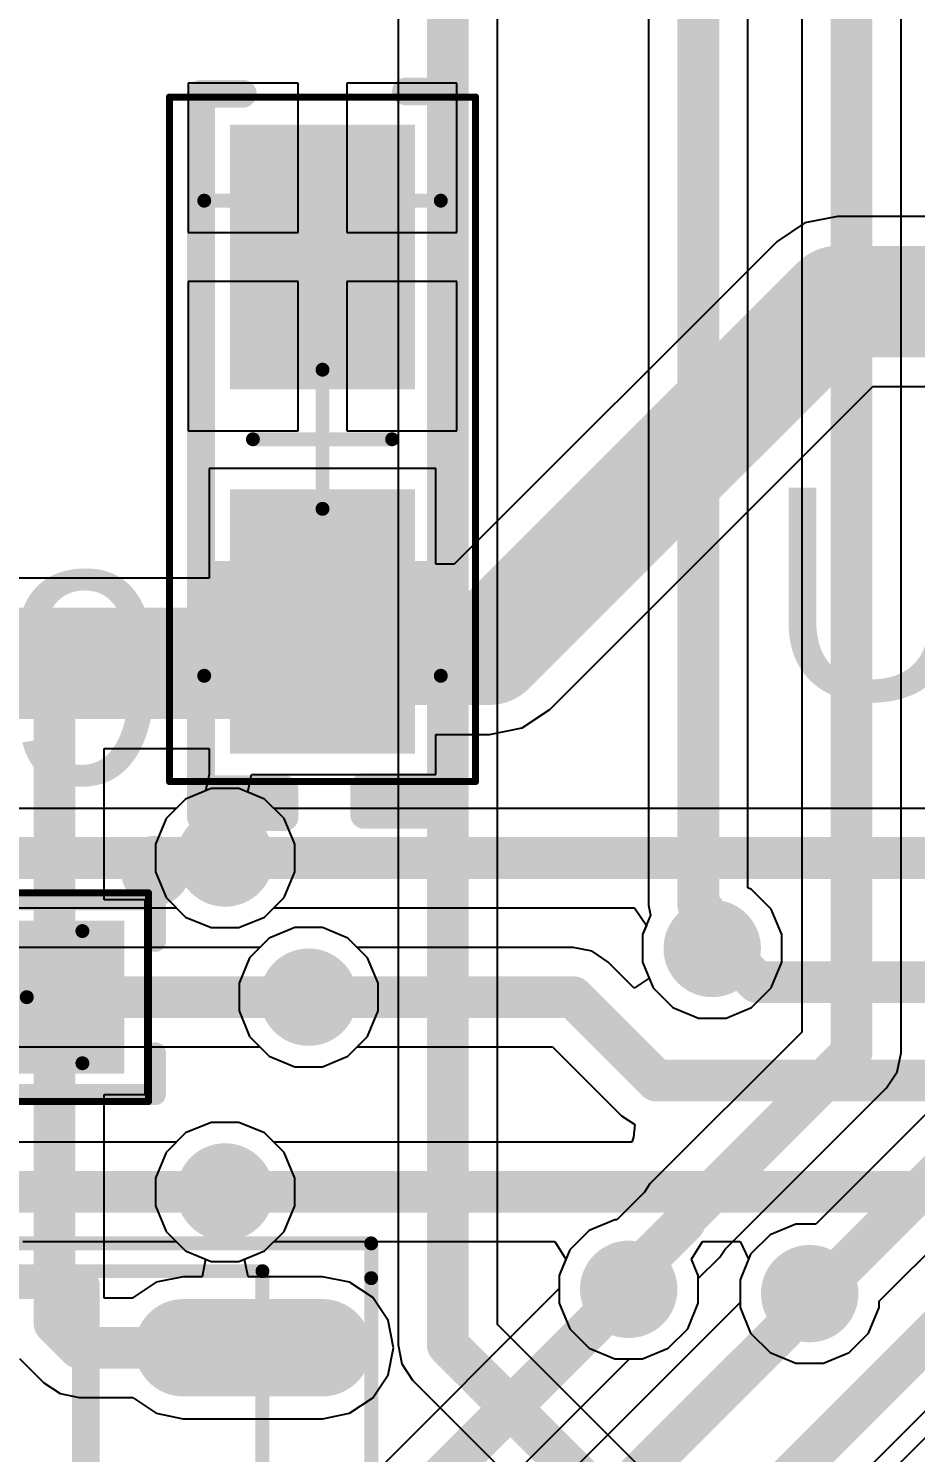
# Model space of a CAD drawing. Header units: millimetres. Extents: x 0.02 to 2.82, y 0.02 to 1.79.
# Drawn here: x 1.2849 to 1.5359, y 1.0936 to 1.4966 of the extents above; entities that cross this region are included whole.
import ezdxf

# ---------------------------------------------------------------- set-up
doc = ezdxf.new("R2010")
doc.units = ezdxf.units.MM
doc.header["$MEASUREMENT"] = 0
for name, color, linetype in [('BottomLayer', 5, 'Continuous'), ('BottomSolder', 6, 'Continuous'), ('Mechanical1', 6, 'Continuous'), ('Mechanical13', 56, 'Continuous'), ('Mechanical15', 56, 'Continuous'), ('TopLayer', 1, 'Continuous'), ('TopOverlay', 2, 'Continuous'), ('TopPaste', 8, 'Continuous'), ('TopSolder', 216, 'Continuous'), ('ViaHoleLayer', 16, 'Continuous')]:
    doc.layers.add(name, color=color, linetype=linetype)
doc.styles.add('Arial', font='arial.ttf', dxfattribs={"height": 0.2})

# ---------------------------------------------------------------- blocks, each defined once
blk = doc.blocks.new('CAP_POL_1206_3216_1')
at = {"layer": 'Mechanical13'}
blk.add_hatch(color=56, dxfattribs=at).paths.add_polyline_path([(-0.06752, -0.03346), (-0.03445, -0.03346), (-0.03445, 0.03346), (-0.06752, 0.03346)])
at = {"layer": 'TopLayer'}
for points in [[(-0.01614, -0.02421), (-0.08701, -0.02421), (-0.08701, 0.02421), (-0.01614, 0.02421)], [(0.08701, -0.02421), (0.01614, -0.02421), (0.01614, 0.02421), (0.08701, 0.02421)]]:
    blk.add_hatch(color=1, dxfattribs=at).paths.add_polyline_path(points)
at = {"layer": 'TopOverlay'}
for points in [[(-0.10695, 0.01075), (-0.10105, 0.01075), (-0.10105, 0.03438), (-0.10695, 0.03438)], [(-0.1063, -0.03543), (-0.10039, -0.03543), (-0.10039, -0.01181), (-0.1063, -0.01181)]]:
    blk.add_hatch(color=2, dxfattribs=at).paths.add_polyline_path(points)
at = {"layer": 'TopPaste'}
for points in [[(-0.01614, -0.02421), (-0.08701, -0.02421), (-0.08701, 0.02421), (-0.01614, 0.02421)], [(0.08701, -0.02421), (0.01614, -0.02421), (0.01614, 0.02421), (0.08701, 0.02421)]]:
    blk.add_hatch(color=8, dxfattribs=at).paths.add_polyline_path(points)
at = {"layer": 'TopSolder'}
for points in [[(-0.01417, -0.02618), (-0.08898, -0.02618), (-0.08898, 0.02618), (-0.01417, 0.02618)], [(0.08898, -0.02618), (0.01417, -0.02618), (0.01417, 0.02618), (0.08898, 0.02618)]]:
    blk.add_hatch(color=216, dxfattribs=at).paths.add_polyline_path(points)
at = {"layer": 'Mechanical13', "const_width": 0.00394}
for points in [[(-0.06693, 0.03346), (0.06752, 0.03346)], [(-0.06693, 0.03346), (-0.06693, -0.03346)], [(0.06752, 0.03346), (0.06752, -0.03346)], [(-0.06693, -0.03346), (0.06752, -0.03346)]]:
    blk.add_lwpolyline(points, dxfattribs=at)
at = {"layer": 'Mechanical13', "const_width": 0.00197}
for points in [[(-0.06791, 0.03346, 1), (-0.06594, 0.03346, 1)], [(-0.06791, 0.03346, 1), (-0.06594, 0.03346, 1)], [(0.06653, 0.03346, 1), (0.0685, 0.03346, 1)], [(0.06653, 0.03346, 1), (0.0685, 0.03346, 1)], [(-0.06791, -0.03346, 1), (-0.06594, -0.03346, 1)], [(-0.06791, -0.03346, 1), (-0.06594, -0.03346, 1)], [(0.06653, -0.03346, 1), (0.0685, -0.03346, 1)], [(0.06653, -0.03346, 1), (0.0685, -0.03346, 1)]]:
    blk.add_lwpolyline(points, format="xyb", close=True, dxfattribs=at)
at = {"layer": 'Mechanical15'}
for points, const_width in [([(-0.09685, 0.04331), (-0.09685, -0.04331)], 0.00197), ([(-0.09685, 0.04331), (0.09685, 0.04331)], 0.00197), ([(0.09685, 0.04331), (0.09685, -0.04331)], 0.00197), ([(0, 0.01969), (0, -0.01969)], 0.00394), ([(-0.01969, 0), (0.01969, 0)], 0.00394), ([(-0.09685, -0.04331), (0.09685, -0.04331)], 0.00197)]:
    blk.add_lwpolyline(points, dxfattribs=dict(at, const_width=const_width))
for points, const_width in [([(-0.09734, 0.04331, 1), (-0.09636, 0.04331, 1)], 0.000984), ([(-0.09734, 0.04331, 1), (-0.09636, 0.04331, 1)], 0.000984), ([(0.09636, 0.04331, 1), (0.09734, 0.04331, 1)], 0.000984), ([(0.09636, 0.04331, 1), (0.09734, 0.04331, 1)], 0.000984), ([(-0.00098, 0.01969, 1), (0.00098, 0.01969, 1)], 0.00197), ([(-0.02067, 0, 1), (-0.0187, 0, 1)], 0.00197), ([(0.0187, 0, 1), (0.02067, 0, 1)], 0.00197), ([(-0.00098, -0.01969, 1), (0.00098, -0.01969, 1)], 0.00197), ([(-0.09734, -0.04331, 1), (-0.09636, -0.04331, 1)], 0.000984), ([(-0.09734, -0.04331, 1), (-0.09636, -0.04331, 1)], 0.000984), ([(0.09636, -0.04331, 1), (0.09734, -0.04331, 1)], 0.000984), ([(0.09636, -0.04331, 1), (0.09734, -0.04331, 1)], 0.000984)]:
    blk.add_lwpolyline(points, format="xyb", close=True, dxfattribs=dict(at, const_width=const_width))
at = {"layer": 'TopOverlay'}
for points, const_width in [([(-0.11713, 0.04724, 1), (-0.12697, 0.04724, 1)], 0.00984), ([(-0.12943, 0.04724, 1), (-0.12451, 0.04724, 1)], 0.00492), ([(-0.11959, 0.04724, 1), (-0.11467, 0.04724, 1)], 0.00492), ([(-0.10892, 0.03438, 1), (-0.10499, 0.03438, 1)], 0.00394), ([(-0.10892, 0.03438, 1), (-0.10499, 0.03438, 1)], 0.00394), ([(-0.10105, 0.03438, 1), (-0.09711, 0.03438, 1)], 0.00394), ([(0.0958, 0.03438, 1), (0.09974, 0.03438, 1)], 0.00394), ([(0.0958, 0.03438, 1), (0.09974, 0.03438, 1)], 0.00394), ([(0.0958, 0.02257, 1), (0.09974, 0.02257, 1)], 0.00394), ([(-0.10892, 0.01076, 1), (-0.10499, 0.01076, 1)], 0.00394), ([(-0.10892, 0.01076, 1), (-0.10499, 0.01076, 1)], 0.00394), ([(-0.10105, 0.01076, 1), (-0.09711, 0.01076, 1)], 0.00394), ([(-0.10105, 0.01076, 1), (-0.09711, 0.01076, 1)], 0.00394), ([(-0.10827, -0.01181, 1), (-0.10433, -0.01181, 1)], 0.00394), ([(-0.10827, -0.01181, 1), (-0.10433, -0.01181, 1)], 0.00394), ([(-0.10039, -0.01181, 1), (-0.09646, -0.01181, 1)], 0.00394), ([(-0.10039, -0.01181, 1), (-0.09646, -0.01181, 1)], 0.00394), ([(0.09646, -0.02362, 1), (0.10039, -0.02362, 1)], 0.00394), ([(-0.10827, -0.03543, 1), (-0.10433, -0.03543, 1)], 0.00394), ([(-0.10827, -0.03543, 1), (-0.10433, -0.03543, 1)], 0.00394), ([(-0.10039, -0.03543, 1), (-0.09646, -0.03543, 1)], 0.00394), ([(0.09646, -0.03543, 1), (0.10039, -0.03543, 1)], 0.00394), ([(0.09646, -0.03543, 1), (0.10039, -0.03543, 1)], 0.00394)]:
    blk.add_lwpolyline(points, format="xyb", close=True, dxfattribs=dict(at, const_width=const_width))
at = {"layer": 'TopOverlay', "const_width": 0.00787}
for points in [[(-0.10696, 0.03438), (0.09777, 0.03438)], [(-0.10696, 0.03438), (-0.10696, 0.01076)], [(-0.09908, 0.03438), (-0.09908, 0.01076)], [(0.09777, 0.03438), (0.09777, 0.02257)], [(-0.10696, 0.01076), (-0.09908, 0.01076)], [(-0.1063, -0.01181), (-0.1063, -0.03543)], [(-0.1063, -0.01181), (-0.09843, -0.01181)], [(-0.09843, -0.01181), (-0.09843, -0.03543)], [(0.09843, -0.02362), (0.09843, -0.03543)], [(-0.1063, -0.03543), (0.09843, -0.03543)]]:
    blk.add_lwpolyline(points, dxfattribs=at)
blk = doc.blocks.new('14_SOIC_8')
at = {"layer": 'Mechanical1'}
h = blk.add_hatch(color=6, dxfattribs=at)
edge = h.paths.add_edge_path()
edge.add_arc((0.01969, 0), 0.00984, 0, 360)
at = {"layer": 'TopLayer'}
h = blk.add_hatch(color=1, dxfattribs=at)
edge = h.paths.add_edge_path()
edge.add_arc((-0.01969, 0), 0.01181, 90, 270)
edge.add_line((-0.01969, -0.01181), (0.01969, -0.01181))
edge.add_arc((0.01969, 0), 0.01181, 270, 450)
edge.add_line((0.01969, 0.01181), (-0.01969, 0.01181))
h = blk.add_hatch(color=1, dxfattribs=at)
edge = h.paths.add_edge_path()
edge.add_arc((0.2126, 0), 0.01181, 90, 270)
edge.add_line((0.2126, -0.01181), (0.25197, -0.01181))
edge.add_arc((0.25197, 0), 0.01181, 270, 450)
edge.add_line((0.25197, 0.01181), (0.2126, 0.01181))
h = blk.add_hatch(color=1, dxfattribs=at)
edge = h.paths.add_edge_path()
edge.add_arc((-0.01969, -0.05), 0.01181, 90, 270)
edge.add_line((-0.01969, -0.06181), (0.01969, -0.06181))
edge.add_arc((0.01969, -0.05), 0.01181, 270, 450)
edge.add_line((0.01969, -0.03819), (-0.01969, -0.03819))
h = blk.add_hatch(color=1, dxfattribs=at)
edge = h.paths.add_edge_path()
edge.add_arc((0.2126, -0.05), 0.01181, 90, 270)
edge.add_line((0.2126, -0.06181), (0.25197, -0.06181))
edge.add_arc((0.25197, -0.05), 0.01181, 270, 450)
edge.add_line((0.25197, -0.03819), (0.2126, -0.03819))
h = blk.add_hatch(color=1, dxfattribs=at)
edge = h.paths.add_edge_path()
edge.add_arc((-0.01969, -0.1), 0.01181, 90, 270)
edge.add_line((-0.01969, -0.11181), (0.01969, -0.11181))
edge.add_arc((0.01969, -0.1), 0.01181, 270, 450)
edge.add_line((0.01969, -0.08819), (-0.01969, -0.08819))
h = blk.add_hatch(color=1, dxfattribs=at)
edge = h.paths.add_edge_path()
edge.add_arc((0.2126, -0.1), 0.01181, 90, 270)
edge.add_line((0.2126, -0.11181), (0.25197, -0.11181))
edge.add_arc((0.25197, -0.1), 0.01181, 270, 450)
edge.add_line((0.25197, -0.08819), (0.2126, -0.08819))
h = blk.add_hatch(color=1, dxfattribs=at)
edge = h.paths.add_edge_path()
edge.add_arc((-0.01969, -0.15), 0.01181, 90, 270)
edge.add_line((-0.01969, -0.16181), (0.01969, -0.16181))
edge.add_arc((0.01969, -0.15), 0.01181, 270, 450)
edge.add_line((0.01969, -0.13819), (-0.01969, -0.13819))
h = blk.add_hatch(color=1, dxfattribs=at)
edge = h.paths.add_edge_path()
edge.add_arc((0.2126, -0.15), 0.01181, 90, 270)
edge.add_line((0.2126, -0.16181), (0.25197, -0.16181))
edge.add_arc((0.25197, -0.15), 0.01181, 270, 450)
edge.add_line((0.25197, -0.13819), (0.2126, -0.13819))
h = blk.add_hatch(color=1, dxfattribs=at)
edge = h.paths.add_edge_path()
edge.add_arc((-0.01969, -0.2), 0.01181, 90, 270)
edge.add_line((-0.01969, -0.21181), (0.01969, -0.21181))
edge.add_arc((0.01969, -0.2), 0.01181, 270, 450)
edge.add_line((0.01969, -0.18819), (-0.01969, -0.18819))
h = blk.add_hatch(color=1, dxfattribs=at)
edge = h.paths.add_edge_path()
edge.add_arc((0.2126, -0.2), 0.01181, 90, 270)
edge.add_line((0.2126, -0.21181), (0.25197, -0.21181))
edge.add_arc((0.25197, -0.2), 0.01181, 270, 450)
edge.add_line((0.25197, -0.18819), (0.2126, -0.18819))
h = blk.add_hatch(color=1, dxfattribs=at)
edge = h.paths.add_edge_path()
edge.add_arc((-0.01969, -0.25), 0.01181, 90, 270)
edge.add_line((-0.01969, -0.26181), (0.01969, -0.26181))
edge.add_arc((0.01969, -0.25), 0.01181, 270, 450)
edge.add_line((0.01969, -0.23819), (-0.01969, -0.23819))
h = blk.add_hatch(color=1, dxfattribs=at)
edge = h.paths.add_edge_path()
edge.add_arc((0.2126, -0.25), 0.01181, 90, 270)
edge.add_line((0.2126, -0.26181), (0.25197, -0.26181))
edge.add_arc((0.25197, -0.25), 0.01181, 270, 450)
edge.add_line((0.25197, -0.23819), (0.2126, -0.23819))
h = blk.add_hatch(color=1, dxfattribs=at)
edge = h.paths.add_edge_path()
edge.add_arc((-0.01969, -0.3), 0.01181, 90, 270)
edge.add_line((-0.01969, -0.31181), (0.01969, -0.31181))
edge.add_arc((0.01969, -0.3), 0.01181, 270, 450)
edge.add_line((0.01969, -0.28819), (-0.01969, -0.28819))
h = blk.add_hatch(color=1, dxfattribs=at)
edge = h.paths.add_edge_path()
edge.add_arc((0.2126, -0.3), 0.01181, 90, 270)
edge.add_line((0.2126, -0.31181), (0.25197, -0.31181))
edge.add_arc((0.25197, -0.3), 0.01181, 270, 450)
edge.add_line((0.25197, -0.28819), (0.2126, -0.28819))
at = {"layer": 'TopOverlay'}
h = blk.add_hatch(color=2, dxfattribs=at)
edge = h.paths.add_edge_path()
edge.add_arc((-0.00492, 0.03642), 0.00492, 90, 180)
edge.add_line((-0.00984, 0.03642), (-0.00984, 0.02657))
edge.add_arc((-0.00492, 0.02657), 0.00492, 180, 270)
edge.add_line((-0.00492, 0.02165), (0.00492, 0.02165))
edge.add_arc((0.00492, 0.02657), 0.00492, 270, 360)
edge.add_line((0.00984, 0.02657), (0.00984, 0.03642))
edge.add_arc((0.00492, 0.03642), 0.00492, 0, 90)
edge.add_line((0.00492, 0.04134), (-0.00492, 0.04134))
at = {"layer": 'TopPaste'}
h = blk.add_hatch(color=8, dxfattribs=at)
edge = h.paths.add_edge_path()
edge.add_arc((-0.01969, 0), 0.01181, 90, 270)
edge.add_line((-0.01969, -0.01181), (0.01969, -0.01181))
edge.add_arc((0.01969, 0), 0.01181, 270, 450)
edge.add_line((0.01969, 0.01181), (-0.01969, 0.01181))
h = blk.add_hatch(color=8, dxfattribs=at)
edge = h.paths.add_edge_path()
edge.add_arc((0.2126, 0), 0.01181, 90, 270)
edge.add_line((0.2126, -0.01181), (0.25197, -0.01181))
edge.add_arc((0.25197, 0), 0.01181, 270, 450)
edge.add_line((0.25197, 0.01181), (0.2126, 0.01181))
h = blk.add_hatch(color=8, dxfattribs=at)
edge = h.paths.add_edge_path()
edge.add_arc((-0.01969, -0.05), 0.01181, 90, 270)
edge.add_line((-0.01969, -0.06181), (0.01969, -0.06181))
edge.add_arc((0.01969, -0.05), 0.01181, 270, 450)
edge.add_line((0.01969, -0.03819), (-0.01969, -0.03819))
h = blk.add_hatch(color=8, dxfattribs=at)
edge = h.paths.add_edge_path()
edge.add_arc((0.2126, -0.05), 0.01181, 90, 270)
edge.add_line((0.2126, -0.06181), (0.25197, -0.06181))
edge.add_arc((0.25197, -0.05), 0.01181, 270, 450)
edge.add_line((0.25197, -0.03819), (0.2126, -0.03819))
h = blk.add_hatch(color=8, dxfattribs=at)
edge = h.paths.add_edge_path()
edge.add_arc((-0.01969, -0.1), 0.01181, 90, 270)
edge.add_line((-0.01969, -0.11181), (0.01969, -0.11181))
edge.add_arc((0.01969, -0.1), 0.01181, 270, 450)
edge.add_line((0.01969, -0.08819), (-0.01969, -0.08819))
h = blk.add_hatch(color=8, dxfattribs=at)
edge = h.paths.add_edge_path()
edge.add_arc((0.2126, -0.1), 0.01181, 90, 270)
edge.add_line((0.2126, -0.11181), (0.25197, -0.11181))
edge.add_arc((0.25197, -0.1), 0.01181, 270, 450)
edge.add_line((0.25197, -0.08819), (0.2126, -0.08819))
h = blk.add_hatch(color=8, dxfattribs=at)
edge = h.paths.add_edge_path()
edge.add_arc((-0.01969, -0.15), 0.01181, 90, 270)
edge.add_line((-0.01969, -0.16181), (0.01969, -0.16181))
edge.add_arc((0.01969, -0.15), 0.01181, 270, 450)
edge.add_line((0.01969, -0.13819), (-0.01969, -0.13819))
h = blk.add_hatch(color=8, dxfattribs=at)
edge = h.paths.add_edge_path()
edge.add_arc((0.2126, -0.15), 0.01181, 90, 270)
edge.add_line((0.2126, -0.16181), (0.25197, -0.16181))
edge.add_arc((0.25197, -0.15), 0.01181, 270, 450)
edge.add_line((0.25197, -0.13819), (0.2126, -0.13819))
h = blk.add_hatch(color=8, dxfattribs=at)
edge = h.paths.add_edge_path()
edge.add_arc((-0.01969, -0.2), 0.01181, 90, 270)
edge.add_line((-0.01969, -0.21181), (0.01969, -0.21181))
edge.add_arc((0.01969, -0.2), 0.01181, 270, 450)
edge.add_line((0.01969, -0.18819), (-0.01969, -0.18819))
h = blk.add_hatch(color=8, dxfattribs=at)
edge = h.paths.add_edge_path()
edge.add_arc((0.2126, -0.2), 0.01181, 90, 270)
edge.add_line((0.2126, -0.21181), (0.25197, -0.21181))
edge.add_arc((0.25197, -0.2), 0.01181, 270, 450)
edge.add_line((0.25197, -0.18819), (0.2126, -0.18819))
h = blk.add_hatch(color=8, dxfattribs=at)
edge = h.paths.add_edge_path()
edge.add_arc((-0.01969, -0.25), 0.01181, 90, 270)
edge.add_line((-0.01969, -0.26181), (0.01969, -0.26181))
edge.add_arc((0.01969, -0.25), 0.01181, 270, 450)
edge.add_line((0.01969, -0.23819), (-0.01969, -0.23819))
h = blk.add_hatch(color=8, dxfattribs=at)
edge = h.paths.add_edge_path()
edge.add_arc((0.2126, -0.25), 0.01181, 90, 270)
edge.add_line((0.2126, -0.26181), (0.25197, -0.26181))
edge.add_arc((0.25197, -0.25), 0.01181, 270, 450)
edge.add_line((0.25197, -0.23819), (0.2126, -0.23819))
h = blk.add_hatch(color=8, dxfattribs=at)
edge = h.paths.add_edge_path()
edge.add_arc((-0.01969, -0.3), 0.01181, 90, 270)
edge.add_line((-0.01969, -0.31181), (0.01969, -0.31181))
edge.add_arc((0.01969, -0.3), 0.01181, 270, 450)
edge.add_line((0.01969, -0.28819), (-0.01969, -0.28819))
h = blk.add_hatch(color=8, dxfattribs=at)
edge = h.paths.add_edge_path()
edge.add_arc((0.2126, -0.3), 0.01181, 90, 270)
edge.add_line((0.2126, -0.31181), (0.25197, -0.31181))
edge.add_arc((0.25197, -0.3), 0.01181, 270, 450)
edge.add_line((0.25197, -0.28819), (0.2126, -0.28819))
at = {"layer": 'TopSolder'}
h = blk.add_hatch(color=216, dxfattribs=at)
edge = h.paths.add_edge_path()
edge.add_arc((-0.01969, 0), 0.01378, 90, 270)
edge.add_line((-0.01969, -0.01378), (0.01969, -0.01378))
edge.add_arc((0.01969, 0), 0.01378, 270, 450)
edge.add_line((0.01969, 0.01378), (-0.01969, 0.01378))
h = blk.add_hatch(color=216, dxfattribs=at)
edge = h.paths.add_edge_path()
edge.add_arc((0.2126, 0), 0.01378, 90, 270)
edge.add_line((0.2126, -0.01378), (0.25197, -0.01378))
edge.add_arc((0.25197, 0), 0.01378, 270, 450)
edge.add_line((0.25197, 0.01378), (0.2126, 0.01378))
h = blk.add_hatch(color=216, dxfattribs=at)
edge = h.paths.add_edge_path()
edge.add_arc((-0.01969, -0.05), 0.01378, 90, 270)
edge.add_line((-0.01969, -0.06378), (0.01969, -0.06378))
edge.add_arc((0.01969, -0.05), 0.01378, 270, 450)
edge.add_line((0.01969, -0.03622), (-0.01969, -0.03622))
h = blk.add_hatch(color=216, dxfattribs=at)
edge = h.paths.add_edge_path()
edge.add_arc((0.2126, -0.05), 0.01378, 90, 270)
edge.add_line((0.2126, -0.06378), (0.25197, -0.06378))
edge.add_arc((0.25197, -0.05), 0.01378, 270, 450)
edge.add_line((0.25197, -0.03622), (0.2126, -0.03622))
h = blk.add_hatch(color=216, dxfattribs=at)
edge = h.paths.add_edge_path()
edge.add_arc((-0.01969, -0.1), 0.01378, 90, 270)
edge.add_line((-0.01969, -0.11378), (0.01969, -0.11378))
edge.add_arc((0.01969, -0.1), 0.01378, 270, 450)
edge.add_line((0.01969, -0.08622), (-0.01969, -0.08622))
h = blk.add_hatch(color=216, dxfattribs=at)
edge = h.paths.add_edge_path()
edge.add_arc((0.2126, -0.1), 0.01378, 90, 270)
edge.add_line((0.2126, -0.11378), (0.25197, -0.11378))
edge.add_arc((0.25197, -0.1), 0.01378, 270, 450)
edge.add_line((0.25197, -0.08622), (0.2126, -0.08622))
h = blk.add_hatch(color=216, dxfattribs=at)
edge = h.paths.add_edge_path()
edge.add_arc((-0.01969, -0.15), 0.01378, 90, 270)
edge.add_line((-0.01969, -0.16378), (0.01969, -0.16378))
edge.add_arc((0.01969, -0.15), 0.01378, 270, 450)
edge.add_line((0.01969, -0.13622), (-0.01969, -0.13622))
h = blk.add_hatch(color=216, dxfattribs=at)
edge = h.paths.add_edge_path()
edge.add_arc((0.2126, -0.15), 0.01378, 90, 270)
edge.add_line((0.2126, -0.16378), (0.25197, -0.16378))
edge.add_arc((0.25197, -0.15), 0.01378, 270, 450)
edge.add_line((0.25197, -0.13622), (0.2126, -0.13622))
h = blk.add_hatch(color=216, dxfattribs=at)
edge = h.paths.add_edge_path()
edge.add_arc((-0.01969, -0.2), 0.01378, 90, 270)
edge.add_line((-0.01969, -0.21378), (0.01969, -0.21378))
edge.add_arc((0.01969, -0.2), 0.01378, 270, 450)
edge.add_line((0.01969, -0.18622), (-0.01969, -0.18622))
h = blk.add_hatch(color=216, dxfattribs=at)
edge = h.paths.add_edge_path()
edge.add_arc((0.2126, -0.2), 0.01378, 90, 270)
edge.add_line((0.2126, -0.21378), (0.25197, -0.21378))
edge.add_arc((0.25197, -0.2), 0.01378, 270, 450)
edge.add_line((0.25197, -0.18622), (0.2126, -0.18622))
h = blk.add_hatch(color=216, dxfattribs=at)
edge = h.paths.add_edge_path()
edge.add_arc((-0.01969, -0.25), 0.01378, 90, 270)
edge.add_line((-0.01969, -0.26378), (0.01969, -0.26378))
edge.add_arc((0.01969, -0.25), 0.01378, 270, 450)
edge.add_line((0.01969, -0.23622), (-0.01969, -0.23622))
h = blk.add_hatch(color=216, dxfattribs=at)
edge = h.paths.add_edge_path()
edge.add_arc((0.2126, -0.25), 0.01378, 90, 270)
edge.add_line((0.2126, -0.26378), (0.25197, -0.26378))
edge.add_arc((0.25197, -0.25), 0.01378, 270, 450)
edge.add_line((0.25197, -0.23622), (0.2126, -0.23622))
h = blk.add_hatch(color=216, dxfattribs=at)
edge = h.paths.add_edge_path()
edge.add_arc((-0.01969, -0.3), 0.01378, 90, 270)
edge.add_line((-0.01969, -0.31378), (0.01969, -0.31378))
edge.add_arc((0.01969, -0.3), 0.01378, 270, 450)
edge.add_line((0.01969, -0.28622), (-0.01969, -0.28622))
h = blk.add_hatch(color=216, dxfattribs=at)
edge = h.paths.add_edge_path()
edge.add_arc((0.2126, -0.3), 0.01378, 90, 270)
edge.add_line((0.2126, -0.31378), (0.25197, -0.31378))
edge.add_arc((0.25197, -0.3), 0.01378, 270, 450)
edge.add_line((0.25197, -0.28622), (0.2126, -0.28622))
at = {"layer": 'Mechanical1', "const_width": 0.00394}
for points in [[(-0.00662, 0.02166), (0.23498, 0.02166)], [(-0.00662, -0.32087), (-0.00662, 0.02166)], [(0.23498, -0.32087), (0.23498, 0.02166)], [(-0.00662, -0.32087), (0.23498, -0.32087)]]:
    blk.add_lwpolyline(points, dxfattribs=at)
at = {"layer": 'Mechanical1', "const_width": 0.00197}
for points in [[(-0.00761, 0.02166, 1), (-0.00564, 0.02166, 1)], [(-0.00761, 0.02166, 1), (-0.00564, 0.02166, 1)], [(0.234, 0.02166, 1), (0.23597, 0.02166, 1)], [(0.234, 0.02166, 1), (0.23597, 0.02166, 1)], [(-0.00761, -0.32087, 1), (-0.00564, -0.32087, 1)], [(-0.00761, -0.32087, 1), (-0.00564, -0.32087, 1)], [(0.234, -0.32087, 1), (0.23597, -0.32087, 1)], [(0.234, -0.32087, 1), (0.23597, -0.32087, 1)]]:
    blk.add_lwpolyline(points, format="xyb", close=True, dxfattribs=at)
at = {"layer": 'Mechanical15', "const_width": 0.00394}
for points in [[(-0.02953, 0.02953), (0.26575, 0.02953)], [(-0.02953, -0.3248), (-0.02953, 0.02953)], [(0.26575, 0.01969), (0.26575, 0.02953)], [(0.26575, -0.3248), (0.26575, 0.01969)], [(-0.02953, -0.3248), (0.26575, -0.3248)]]:
    blk.add_lwpolyline(points, dxfattribs=at)
at = {"layer": 'Mechanical15', "const_width": 0.00197}
for points in [[(-0.03051, 0.02953, 1), (-0.02854, 0.02953, 1)], [(-0.03051, 0.02953, 1), (-0.02854, 0.02953, 1)], [(0.26476, 0.02953, 1), (0.26673, 0.02953, 1)], [(0.26476, 0.02953, 1), (0.26673, 0.02953, 1)], [(0.26476, 0.01969, 1), (0.26673, 0.01969, 1)], [(0.26476, 0.01969, 1), (0.26673, 0.01969, 1)], [(-0.03051, -0.3248, 1), (-0.02854, -0.3248, 1)], [(-0.03051, -0.3248, 1), (-0.02854, -0.3248, 1)], [(0.26476, -0.3248, 1), (0.26673, -0.3248, 1)], [(0.26476, -0.3248, 1), (0.26673, -0.3248, 1)]]:
    blk.add_lwpolyline(points, format="xyb", close=True, dxfattribs=at)
at = {"layer": 'TopOverlay'}
for p, q in [((0.07559, 0.01772), (0.04724, 0.01772)), ((0.04724, 0.01772), (0.04725, -0.01063)), ((0.04725, -0.01063), (0.07559, 0.01772))]:
    blk.add_line(p, q, dxfattribs=at)
at = {"layer": 'TopOverlay', "const_width": 0.00787}
for points in [[(0.04724, -0.31693), (0.04724, 0.01772)], [(0.04724, 0.01772), (0.18504, 0.01772)], [(0.18504, -0.31693), (0.18504, 0.01772)], [(0.04724, -0.31693), (0.18504, -0.31693)]]:
    blk.add_lwpolyline(points, dxfattribs=at)
at = {"layer": 'TopOverlay', "const_width": 0.00394}
for points in [[(0.04528, 0.01772, 1), (0.04921, 0.01772, 1)], [(0.04528, 0.01772, 1), (0.04921, 0.01772, 1)], [(0.18307, 0.01772, 1), (0.18701, 0.01772, 1)], [(0.18307, 0.01772, 1), (0.18701, 0.01772, 1)], [(0.04528, -0.31693, 1), (0.04921, -0.31693, 1)], [(0.04528, -0.31693, 1), (0.04921, -0.31693, 1)], [(0.18307, -0.31693, 1), (0.18701, -0.31693, 1)], [(0.18307, -0.31693, 1), (0.18701, -0.31693, 1)]]:
    blk.add_lwpolyline(points, format="xyb", close=True, dxfattribs=at)
blk = doc.blocks.new('CAP_0603_1608_52')
at = {"layer": 'TopLayer'}
for points in [[(-0.04429, -0.01969), (-0.04429, 0.01969), (-0.00886, 0.01969), (-0.00886, -0.01969)], [(0.00886, -0.01969), (0.00886, 0.01969), (0.04429, 0.01969), (0.04429, -0.01969)]]:
    blk.add_hatch(color=1, dxfattribs=at).paths.add_polyline_path(points)
at = {"layer": 'TopPaste'}
for points in [[(-0.04429, -0.01969), (-0.04429, 0.01969), (-0.00886, 0.01969), (-0.00886, -0.01969)], [(0.00886, -0.01969), (0.00886, 0.01969), (0.04429, 0.01969), (0.04429, -0.01969)]]:
    blk.add_hatch(color=8, dxfattribs=at).paths.add_polyline_path(points)
at = {"layer": 'TopSolder'}
for points in [[(-0.04626, -0.02165), (-0.04626, 0.02165), (-0.00689, 0.02165), (-0.00689, -0.02165)], [(0.00689, -0.02165), (0.00689, 0.02165), (0.04626, 0.02165), (0.04626, -0.02165)]]:
    blk.add_hatch(color=216, dxfattribs=at).paths.add_polyline_path(points)
at = {"layer": 'Mechanical13', "const_width": 0.00394}
for points in [[(-0.03445, 0.0187), (-0.03445, -0.0187)], [(0.03445, 0.0187), (-0.03445, 0.0187)], [(0.03445, 0.0187), (0.03445, -0.0187)], [(0.03445, -0.0187), (-0.03445, -0.0187)]]:
    blk.add_lwpolyline(points, dxfattribs=at)
at = {"layer": 'Mechanical13', "const_width": 0.00197}
for points in [[(-0.03543, 0.0187, 1), (-0.03346, 0.0187, 1)], [(-0.03543, 0.0187, 1), (-0.03346, 0.0187, 1)], [(0.03346, 0.0187, 1), (0.03543, 0.0187, 1)], [(0.03346, 0.0187, 1), (0.03543, 0.0187, 1)], [(-0.03543, -0.0187, 1), (-0.03346, -0.0187, 1)], [(-0.03543, -0.0187, 1), (-0.03346, -0.0187, 1)], [(0.03346, -0.0187, 1), (0.03543, -0.0187, 1)], [(0.03346, -0.0187, 1), (0.03543, -0.0187, 1)]]:
    blk.add_lwpolyline(points, format="xyb", close=True, dxfattribs=at)
at = {"layer": 'Mechanical15'}
for points, const_width in [([(-0.05315, 0.02953), (-0.05315, -0.02953)], 0.00197), ([(0.05315, 0.02953), (-0.05315, 0.02953)], 0.00197), ([(0.05315, 0.02953), (0.05315, -0.02953)], 0.00197), ([(0, 0.0187), (0, -0.0187)], 0.00394), ([(0.0187, 0), (-0.0187, 0)], 0.00394), ([(0.05315, -0.02953), (-0.05315, -0.02953)], 0.00197)]:
    blk.add_lwpolyline(points, dxfattribs=dict(at, const_width=const_width))
for points, const_width in [([(-0.05364, 0.02953, 1), (-0.05266, 0.02953, 1)], 0.000984), ([(-0.05364, 0.02953, 1), (-0.05266, 0.02953, 1)], 0.000984), ([(0.05266, 0.02953, 1), (0.05364, 0.02953, 1)], 0.000984), ([(0.05266, 0.02953, 1), (0.05364, 0.02953, 1)], 0.000984), ([(-0.00098, 0.0187, 1), (0.00098, 0.0187, 1)], 0.00197), ([(-0.01969, 0, 1), (-0.01772, 0, 1)], 0.00197), ([(0.01772, 0, 1), (0.01969, 0, 1)], 0.00197), ([(-0.00098, -0.0187, 1), (0.00098, -0.0187, 1)], 0.00197), ([(-0.05364, -0.02953, 1), (-0.05266, -0.02953, 1)], 0.000984), ([(-0.05364, -0.02953, 1), (-0.05266, -0.02953, 1)], 0.000984), ([(0.05266, -0.02953, 1), (0.05364, -0.02953, 1)], 0.000984), ([(0.05266, -0.02953, 1), (0.05364, -0.02953, 1)], 0.000984)]:
    blk.add_lwpolyline(points, format="xyb", close=True, dxfattribs=dict(at, const_width=const_width))
at = {"layer": 'TopOverlay', "const_width": 0.00591}
for points in [[(0.05512, 0.02756), (-0.05512, 0.02756)], [(-0.05512, 0.02756), (-0.05512, 0.01575)], [(0, 0.02756), (0, -0.02756)], [(0.05512, 0.02756), (0.05512, 0.01575)], [(-0.05512, -0.01575), (-0.05512, -0.02756)], [(0.05512, -0.01575), (0.05512, -0.02756)], [(0.05512, -0.02756), (-0.05512, -0.02756)]]:
    blk.add_lwpolyline(points, dxfattribs=at)
at = {"layer": 'TopOverlay', "const_width": 0.00295}
for points in [[(-0.05659, 0.02756, 1), (-0.05364, 0.02756, 1)], [(-0.05659, 0.02756, 1), (-0.05364, 0.02756, 1)], [(-0.00148, 0.02756, 1), (0.00148, 0.02756, 1)], [(0.05364, 0.02756, 1), (0.05659, 0.02756, 1)], [(0.05364, 0.02756, 1), (0.05659, 0.02756, 1)], [(-0.05659, 0.01575, 1), (-0.05364, 0.01575, 1)], [(0.05364, 0.01575, 1), (0.05659, 0.01575, 1)], [(-0.05659, -0.01575, 1), (-0.05364, -0.01575, 1)], [(0.05364, -0.01575, 1), (0.05659, -0.01575, 1)], [(-0.05659, -0.02756, 1), (-0.05364, -0.02756, 1)], [(-0.05659, -0.02756, 1), (-0.05364, -0.02756, 1)], [(-0.00148, -0.02756, 1), (0.00148, -0.02756, 1)], [(0.05364, -0.02756, 1), (0.05659, -0.02756, 1)], [(0.05364, -0.02756, 1), (0.05659, -0.02756, 1)]]:
    blk.add_lwpolyline(points, format="xyb", close=True, dxfattribs=at)

msp = doc.modelspace()

# ---------------------------------------------------------------- hatches: boundary and pattern name
at = {"layer": 'BottomLayer'}
h = msp.add_hatch(color=5, dxfattribs=at)
edge = h.paths.add_edge_path()
edge.add_arc((1.34055, 1.26181), 0.01181, 0, 360)
h = msp.add_hatch(color=5, dxfattribs=at)
edge = h.paths.add_edge_path()
edge.add_arc((1.47835, 1.23622), 0.01181, 0, 360)
h = msp.add_hatch(color=5, dxfattribs=at)
edge = h.paths.add_edge_path()
edge.add_arc((1.36417, 1.22244), 0.01181, 0, 360)
h = msp.add_hatch(color=5, dxfattribs=at)
edge = h.paths.add_edge_path()
edge.add_arc((1.34055, 1.16732), 0.01181, 0, 360)
h = msp.add_hatch(color=5, dxfattribs=at)
edge = h.paths.add_edge_path()
edge.add_arc((1.45472, 1.13976), 0.01181, 0, 360)
h = msp.add_hatch(color=5, dxfattribs=at)
edge = h.paths.add_edge_path()
edge.add_arc((1.50591, 1.13854), 0.01181, 0, 360)
at = {"layer": 'BottomSolder'}
h = msp.add_hatch(color=6, dxfattribs=at)
edge = h.paths.add_edge_path()
edge.add_arc((1.34055, 1.26181), 0.01378, 0, 360)
h = msp.add_hatch(color=6, dxfattribs=at)
edge = h.paths.add_edge_path()
edge.add_arc((1.47835, 1.23622), 0.01378, 0, 360)
h = msp.add_hatch(color=6, dxfattribs=at)
edge = h.paths.add_edge_path()
edge.add_arc((1.36417, 1.22244), 0.01378, 0, 360)
h = msp.add_hatch(color=6, dxfattribs=at)
edge = h.paths.add_edge_path()
edge.add_arc((1.34055, 1.16732), 0.01378, 0, 360)
h = msp.add_hatch(color=6, dxfattribs=at)
edge = h.paths.add_edge_path()
edge.add_arc((1.45472, 1.13976), 0.01378, 0, 360)
h = msp.add_hatch(color=6, dxfattribs=at)
edge = h.paths.add_edge_path()
edge.add_arc((1.50591, 1.13854), 0.01378, 0, 360)
at = {"layer": 'TopLayer'}
h = msp.add_hatch(color=1, dxfattribs=at)
edge = h.paths.add_edge_path()
edge.add_arc((1.34055, 1.26181), 0.01181, 0, 360)
h = msp.add_hatch(color=1, dxfattribs=at)
edge = h.paths.add_edge_path()
edge.add_arc((1.47835, 1.23622), 0.01181, 0, 360)
h = msp.add_hatch(color=1, dxfattribs=at)
edge = h.paths.add_edge_path()
edge.add_arc((1.36417, 1.22244), 0.01181, 0, 360)
h = msp.add_hatch(color=1, dxfattribs=at)
edge = h.paths.add_edge_path()
edge.add_arc((1.34055, 1.16732), 0.01181, 0, 360)
h = msp.add_hatch(color=1, dxfattribs=at)
edge = h.paths.add_edge_path()
edge.add_arc((1.45472, 1.13976), 0.01181, 0, 360)
h = msp.add_hatch(color=1, dxfattribs=at)
edge = h.paths.add_edge_path()
edge.add_arc((1.50591, 1.13854), 0.01181, 0, 360)
at = {"layer": 'TopSolder'}
h = msp.add_hatch(color=216, dxfattribs=at)
edge = h.paths.add_edge_path()
edge.add_arc((1.34055, 1.26181), 0.01378, 0, 360)
h = msp.add_hatch(color=216, dxfattribs=at)
edge = h.paths.add_edge_path()
edge.add_arc((1.47835, 1.23622), 0.01378, 0, 360)
h = msp.add_hatch(color=216, dxfattribs=at)
edge = h.paths.add_edge_path()
edge.add_arc((1.36417, 1.22244), 0.01378, 0, 360)
h = msp.add_hatch(color=216, dxfattribs=at)
edge = h.paths.add_edge_path()
edge.add_arc((1.34055, 1.16732), 0.01378, 0, 360)
h = msp.add_hatch(color=216, dxfattribs=at)
edge = h.paths.add_edge_path()
edge.add_arc((1.45472, 1.13976), 0.01378, 0, 360)
h = msp.add_hatch(color=216, dxfattribs=at)
edge = h.paths.add_edge_path()
edge.add_arc((1.50591, 1.13854), 0.01378, 0, 360)
at = {"layer": 'ViaHoleLayer'}
h = msp.add_hatch(color=16, dxfattribs=at)
edge = h.paths.add_edge_path()
edge.add_arc((1.34055, 1.26181), 0.00591, 0, 360)
h = msp.add_hatch(color=16, dxfattribs=at)
edge = h.paths.add_edge_path()
edge.add_arc((1.47835, 1.23622), 0.00591, 0, 360)
h = msp.add_hatch(color=16, dxfattribs=at)
edge = h.paths.add_edge_path()
edge.add_arc((1.36417, 1.22244), 0.00591, 0, 360)
h = msp.add_hatch(color=16, dxfattribs=at)
edge = h.paths.add_edge_path()
edge.add_arc((1.34055, 1.16732), 0.00591, 0, 360)
h = msp.add_hatch(color=16, dxfattribs=at)
edge = h.paths.add_edge_path()
edge.add_arc((1.45472, 1.13976), 0.00591, 0, 360)
h = msp.add_hatch(color=16, dxfattribs=at)
edge = h.paths.add_edge_path()
edge.add_arc((1.50591, 1.13854), 0.00591, 0, 360)

# ---------------------------------------------------------------- linework, layer by layer
at = {"layer": 'BottomLayer'}
for p, q in [((1.46036, 1.57677), (1.46036, 1.24851)), ((1.48846, 1.25334), (1.48846, 1.57095)), ((1.50367, 1.53346), (1.50367, 1.21251)), ((1.41759, 1.12984), (1.41759, 1.52953)), ((1.53177, 1.20669), (1.53177, 1.52765)), ((1.38949, 1.52371), (1.38949, 1.12402)), ((1.33664, 1.2815), (1.3294, 1.2785)), ((1.34447, 1.2815), (1.33664, 1.2815)), ((1.3517, 1.2785), (1.34447, 1.2815)), ((1.3294, 1.2785), (1.32676, 1.27586)), ((1.35724, 1.27296), (1.3517, 1.2785)), ((1.32676, 1.27586), (1.21063, 1.27586)), ((1.36024, 1.26573), (1.35724, 1.27296)), ((1.36024, 1.2579), (1.36024, 1.26573)), ((1.35724, 1.25066), (1.36024, 1.2579)), ((1.4895, 1.25291), (1.48846, 1.25334)), ((1.3517, 1.24512), (1.35724, 1.25066)), ((1.49503, 1.24737), (1.4895, 1.25291)), ((1.21645, 1.24776), (1.32676, 1.24776)), ((1.32676, 1.24776), (1.3294, 1.24512)), ((1.46093, 1.24562), (1.45866, 1.24014)), ((1.46036, 1.24851), (1.46093, 1.24562)), ((1.49803, 1.24014), (1.49503, 1.24737)), ((1.3294, 1.24512), (1.33664, 1.24213)), ((1.33664, 1.24213), (1.34447, 1.24213)), ((1.34447, 1.24213), (1.3517, 1.24512)), ((1.36026, 1.24213), (1.35302, 1.23913)), ((1.36809, 1.24213), (1.36026, 1.24213)), ((1.37532, 1.23913), (1.36809, 1.24213)), ((1.35302, 1.23913), (1.35038, 1.23649)), ((1.38086, 1.23359), (1.37532, 1.23913)), ((1.45866, 1.24014), (1.45866, 1.2323)), ((1.49803, 1.2323), (1.49803, 1.24014)), ((1.35038, 1.23649), (1.23425, 1.23649)), ((1.38386, 1.22636), (1.38086, 1.23359)), ((1.45866, 1.2323), (1.46166, 1.22507)), ((1.49503, 1.22507), (1.49803, 1.2323)), ((1.38386, 1.21853), (1.38386, 1.22636)), ((1.46166, 1.22507), (1.4672, 1.21953)), ((1.4895, 1.21953), (1.49503, 1.22507)), ((1.38086, 1.21129), (1.38386, 1.21853)), ((1.4672, 1.21953), (1.47443, 1.21654)), ((1.48226, 1.21654), (1.4895, 1.21953)), ((1.47443, 1.21654), (1.48226, 1.21654)), ((1.37532, 1.20575), (1.38086, 1.21129)), ((1.50367, 1.21251), (1.46065, 1.1695)), ((1.24007, 1.20839), (1.35038, 1.20839)), ((1.35038, 1.20839), (1.35302, 1.20575)), ((1.35302, 1.20575), (1.36026, 1.20276)), ((1.36809, 1.20276), (1.37532, 1.20575)), ((1.5307, 1.20132), (1.53177, 1.20669)), ((1.36026, 1.20276), (1.36809, 1.20276)), ((1.52765, 1.19676), (1.5307, 1.20132)), ((1.48202, 1.15112), (1.52765, 1.19676)), ((1.54304, 1.19357), (1.50769, 1.15822)), ((1.33664, 1.18701), (1.3294, 1.18401)), ((1.34447, 1.18701), (1.33664, 1.18701)), ((1.3517, 1.18401), (1.34447, 1.18701)), ((1.32676, 1.18137), (1.27756, 1.18137)), ((1.3294, 1.18401), (1.32676, 1.18137)), ((1.35724, 1.17847), (1.3517, 1.18401)), ((1.36024, 1.17124), (1.35724, 1.17847)), ((1.52559, 1.13638), (1.56702, 1.17781)), ((1.36024, 1.16341), (1.36024, 1.17124)), ((1.46065, 1.1695), (1.45916, 1.16727)), ((1.45916, 1.16727), (1.45134, 1.15945)), ((1.35724, 1.15617), (1.36024, 1.16341)), ((1.45081, 1.15945), (1.44357, 1.15645)), ((1.45134, 1.15945), (1.45081, 1.15945)), ((1.50199, 1.15822), (1.49475, 1.15522)), ((1.50769, 1.15822), (1.50199, 1.15822)), ((1.28338, 1.15327), (1.32676, 1.15327)), ((1.32676, 1.15327), (1.3294, 1.15063)), ((1.3517, 1.15063), (1.35724, 1.15617)), ((1.44357, 1.15645), (1.43804, 1.15091)), ((1.49475, 1.15522), (1.48922, 1.14969)), ((1.3294, 1.15063), (1.33664, 1.14764)), ((1.34447, 1.14764), (1.3517, 1.15063)), ((1.43804, 1.15091), (1.43504, 1.14368)), ((1.47441, 1.14278), (1.48052, 1.14889)), ((1.48052, 1.14889), (1.48202, 1.15112)), ((1.48922, 1.14969), (1.48622, 1.14245)), ((1.33664, 1.14764), (1.34447, 1.14764)), ((1.43504, 1.14368), (1.43504, 1.13585)), ((1.47441, 1.13585), (1.47441, 1.14278)), ((1.48622, 1.14245), (1.48622, 1.13462)), ((1.43504, 1.13585), (1.43804, 1.12861)), ((1.47141, 1.12861), (1.47441, 1.13585)), ((1.48622, 1.13462), (1.48922, 1.12739)), ((1.52259, 1.12739), (1.52559, 1.13462)), ((1.52559, 1.13462), (1.52559, 1.13638)), ((1.58267, 0.96476), (1.41759, 1.12984)), ((1.43804, 1.12861), (1.44357, 1.12308)), ((1.46588, 1.12308), (1.47141, 1.12861)), ((1.48922, 1.12739), (1.49475, 1.12185)), ((1.51706, 1.12185), (1.52259, 1.12739)), ((1.38949, 1.12402), (1.39056, 1.11864)), ((1.44357, 1.12308), (1.45081, 1.12008)), ((1.45864, 1.12008), (1.46588, 1.12308)), ((1.49475, 1.12185), (1.50199, 1.11885)), ((1.50982, 1.11885), (1.51706, 1.12185)), ((1.39056, 1.11864), (1.39361, 1.11408)), ((1.45081, 1.12008), (1.45864, 1.12008)), ((1.50199, 1.11885), (1.50982, 1.11885)), ((1.39361, 1.11408), (1.55868, 0.94901))]:
    msp.add_line(p, q, dxfattribs=at)
at = {"layer": 'BottomLayer', "const_width": 0.01181}
for points in [[(1.47441, 1.24851), (1.47441, 1.57677)], [(1.51772, 1.20669), (1.51772, 1.53346)], [(1.40354, 1.12402), (1.40354, 1.52953)], [(1.21063, 1.26181), (1.34055, 1.26181)], [(1.47441, 1.24851), (1.47609, 1.24683)], [(1.47609, 1.23848), (1.47609, 1.24683)], [(1.47609, 1.23848), (1.47835, 1.23622)], [(1.23425, 1.22244), (1.36417, 1.22244)], [(1.47059, 1.15957), (1.51772, 1.20669)], [(1.50787, 1.13854), (1.55709, 1.18775)], [(1.27756, 1.16732), (1.34055, 1.16732)], [(1.45472, 1.14296), (1.47059, 1.15882)], [(1.47059, 1.15882), (1.47059, 1.15957)], [(1.45472, 1.13976), (1.45472, 1.14296)], [(1.50591, 1.13854), (1.50787, 1.13854)], [(1.40354, 1.12402), (1.57273, 0.95483)]]:
    msp.add_lwpolyline(points, dxfattribs=at)
at = {"layer": 'BottomLayer', "const_width": 0.00591}
for points in [[(1.3376, 1.26181, 1), (1.3435, 1.26181, 1)], [(1.47146, 1.24851, 1), (1.47736, 1.24851, 1)], [(1.47146, 1.24851, 1), (1.47736, 1.24851, 1)], [(1.47313, 1.24683, 1), (1.47904, 1.24683, 1)], [(1.47313, 1.24683, 1), (1.47904, 1.24683, 1)], [(1.47313, 1.23848, 1), (1.47904, 1.23848, 1)], [(1.47313, 1.23848, 1), (1.47904, 1.23848, 1)], [(1.47539, 1.23622, 1), (1.4813, 1.23622, 1)], [(1.36122, 1.22244, 1), (1.36713, 1.22244, 1)], [(1.51476, 1.20669, 1), (1.52067, 1.20669, 1)], [(1.51476, 1.20669, 1), (1.52067, 1.20669, 1)], [(1.3376, 1.16732, 1), (1.3435, 1.16732, 1)], [(1.46764, 1.15957, 1), (1.47354, 1.15957, 1)], [(1.46764, 1.15957, 1), (1.47354, 1.15957, 1)], [(1.46764, 1.15882, 1), (1.47354, 1.15882, 1)], [(1.46764, 1.15882, 1), (1.47354, 1.15882, 1)], [(1.45177, 1.14296, 1), (1.45768, 1.14296, 1)], [(1.45177, 1.14296, 1), (1.45768, 1.14296, 1)], [(1.45177, 1.13976, 1), (1.45768, 1.13976, 1)], [(1.50295, 1.13854, 1), (1.50886, 1.13854, 1)], [(1.50492, 1.13854, 1), (1.51083, 1.13854, 1)], [(1.50492, 1.13854, 1), (1.51083, 1.13854, 1)], [(1.40059, 1.12402, 1), (1.4065, 1.12402, 1)], [(1.40059, 1.12402, 1), (1.4065, 1.12402, 1)]]:
    msp.add_lwpolyline(points, format="xyb", close=True, dxfattribs=at)
at = {"layer": 'TopLayer'}
for p, q in [((1.36122, 1.4811), (1.33012, 1.4811)), ((1.33012, 1.4811), (1.33012, 1.43878)), ((1.36122, 1.43878), (1.36122, 1.4811)), ((1.4061, 1.4811), (1.375, 1.4811)), ((1.375, 1.4811), (1.375, 1.43878)), ((1.4061, 1.43878), (1.4061, 1.4811)), ((1.51378, 1.44338), (1.50456, 1.44154)), ((1.61784, 1.44338), (1.51378, 1.44338)), ((1.33012, 1.43878), (1.36122, 1.43878)), ((1.375, 1.43878), (1.4061, 1.43878)), ((1.50456, 1.44154), (1.49675, 1.43632)), ((1.49675, 1.43632), (1.40538, 1.34495)), ((1.36122, 1.425), (1.33012, 1.425)), ((1.33012, 1.425), (1.33012, 1.38268)), ((1.36122, 1.38268), (1.36122, 1.425)), ((1.4061, 1.425), (1.375, 1.425)), ((1.375, 1.425), (1.375, 1.38268)), ((1.4061, 1.38268), (1.4061, 1.425)), ((1.43238, 1.30384), (1.52376, 1.39521)), ((1.52376, 1.39521), (1.61849, 1.39521)), ((1.33012, 1.38268), (1.36122, 1.38268)), ((1.375, 1.38268), (1.4061, 1.38268)), ((1.4002, 1.37205), (1.33602, 1.37205)), ((1.33602, 1.37205), (1.33602, 1.34101)), ((1.4002, 1.34495), (1.4002, 1.37205)), ((1.40538, 1.34495), (1.4002, 1.34495)), ((1.33602, 1.34101), (1.26405, 1.34101)), ((1.42457, 1.29861), (1.43238, 1.30384)), ((1.41535, 1.29678), (1.42457, 1.29861)), ((1.4002, 1.28543), (1.4002, 1.29678)), ((1.4002, 1.29678), (1.41535, 1.29678)), ((1.30637, 1.25), (1.30637, 1.29284)), ((1.30637, 1.29284), (1.33602, 1.29284)), ((1.33602, 1.29284), (1.33602, 1.28624)), ((1.33602, 1.28624), (1.33602, 1.28543)), ((1.33602, 1.28543), (1.33505, 1.28084)), ((1.34703, 1.28043), (1.34803, 1.28543)), ((1.34803, 1.28543), (1.4002, 1.28543)), ((1.3294, 1.2785), (1.32386, 1.27296)), ((1.33505, 1.28084), (1.3294, 1.2785)), ((1.3517, 1.2785), (1.34703, 1.28043)), ((1.35434, 1.27586), (1.3517, 1.2785)), ((1.57225, 1.27586), (1.35434, 1.27586)), ((1.32386, 1.27296), (1.32087, 1.26573)), ((1.32087, 1.26573), (1.32087, 1.2579)), ((1.32087, 1.2579), (1.32386, 1.25066)), ((1.31791, 1.25), (1.30637, 1.25)), ((1.31791, 1.19488), (1.31791, 1.25)), ((1.32386, 1.25066), (1.3294, 1.24512)), ((1.3517, 1.24512), (1.35434, 1.24776)), ((1.35434, 1.24776), (1.45641, 1.24776)), ((1.45641, 1.24776), (1.45975, 1.24276)), ((1.3294, 1.24512), (1.33664, 1.24213)), ((1.33664, 1.24213), (1.34447, 1.24213)), ((1.34447, 1.24213), (1.3517, 1.24512)), ((1.36026, 1.24213), (1.35302, 1.23913)), ((1.36809, 1.24213), (1.36026, 1.24213)), ((1.37532, 1.23913), (1.36809, 1.24213)), ((1.45975, 1.24276), (1.45866, 1.24014)), ((1.35302, 1.23913), (1.34749, 1.23359)), ((1.37796, 1.23649), (1.37532, 1.23913)), ((1.45866, 1.24014), (1.45866, 1.2323)), ((1.34749, 1.23359), (1.34449, 1.22636)), ((1.43898, 1.23649), (1.37796, 1.23649)), ((1.44435, 1.23542), (1.43898, 1.23649)), ((1.44891, 1.23238), (1.44435, 1.23542)), ((1.45627, 1.22502), (1.44891, 1.23238)), ((1.45866, 1.2323), (1.46051, 1.22785)), ((1.34449, 1.22636), (1.34449, 1.21853)), ((1.46051, 1.22785), (1.45627, 1.22502)), ((1.34449, 1.21853), (1.34749, 1.21129)), ((1.34749, 1.21129), (1.35302, 1.20575)), ((1.35302, 1.20575), (1.36026, 1.20276)), ((1.36809, 1.20276), (1.37532, 1.20575)), ((1.37532, 1.20575), (1.37796, 1.20839)), ((1.37796, 1.20839), (1.43316, 1.20839)), ((1.43316, 1.20839), (1.45266, 1.18888)), ((1.36026, 1.20276), (1.36809, 1.20276)), ((1.30637, 1.13728), (1.30637, 1.19488)), ((1.30637, 1.19488), (1.31791, 1.19488)), ((1.45266, 1.18888), (1.45642, 1.18637)), ((1.33664, 1.18701), (1.3294, 1.18401)), ((1.34447, 1.18701), (1.33664, 1.18701)), ((1.3517, 1.18401), (1.34447, 1.18701)), ((1.45642, 1.18637), (1.45612, 1.18283)), ((1.3294, 1.18401), (1.32386, 1.17847)), ((1.35434, 1.18137), (1.3517, 1.18401)), ((1.45559, 1.18137), (1.35434, 1.18137)), ((1.45612, 1.18283), (1.45559, 1.18137)), ((1.32386, 1.17847), (1.32087, 1.17124)), ((1.32087, 1.17124), (1.32087, 1.16341)), ((1.32087, 1.16341), (1.32386, 1.15617)), ((1.32386, 1.15617), (1.3294, 1.15063)), ((1.3517, 1.15063), (1.35434, 1.15327)), ((1.35434, 1.15327), (1.43386, 1.15327)), ((1.43386, 1.15327), (1.43694, 1.14827)), ((1.47251, 1.14827), (1.47559, 1.15327)), ((1.47559, 1.15327), (1.48627, 1.15327)), ((1.48627, 1.15327), (1.48863, 1.14827)), ((1.3294, 1.15063), (1.33504, 1.1483)), ((1.34606, 1.1483), (1.3517, 1.15063)), ((1.33504, 1.1483), (1.33404, 1.1433)), ((1.34706, 1.1433), (1.34606, 1.1483)), ((1.43694, 1.14827), (1.43504, 1.14368)), ((1.47441, 1.14368), (1.47251, 1.14827)), ((1.48863, 1.14827), (1.48622, 1.14245)), ((1.32106, 1.14177), (1.31455, 1.13742)), ((1.32874, 1.1433), (1.32106, 1.14177)), ((1.33404, 1.1433), (1.32874, 1.1433)), ((1.36811, 1.1433), (1.34706, 1.1433)), ((1.37579, 1.14177), (1.36811, 1.1433)), ((1.3823, 1.13742), (1.37579, 1.14177)), ((1.43504, 1.14368), (1.43504, 1.13995)), ((1.47441, 1.13585), (1.47441, 1.14368)), ((1.48622, 1.14245), (1.48622, 1.13601)), ((1.31445, 1.13728), (1.30637, 1.13728)), ((1.31455, 1.13742), (1.31445, 1.13728)), ((1.38665, 1.13091), (1.3823, 1.13742)), ((1.43504, 1.13995), (1.38249, 1.0874)), ((1.48622, 1.13601), (1.38749, 1.03728)), ((1.47141, 1.12861), (1.47441, 1.13585)), ((1.38818, 1.12323), (1.38665, 1.13091)), ((1.46588, 1.12308), (1.47141, 1.12861)), ((1.38665, 1.11555), (1.38818, 1.12323)), ((1.45864, 1.12008), (1.46588, 1.12308)), ((1.28239, 1.12021), (1.28931, 1.11329)), ((1.39655, 0.96329), (1.55327, 1.12002)), ((1.39812, 1.06329), (1.45491, 1.12008)), ((1.45491, 1.12008), (1.45864, 1.12008)), ((1.28931, 1.11329), (1.29387, 1.11025)), ((1.3823, 1.10904), (1.38665, 1.11555)), ((1.55503, 1.11427), (1.44085, 1.00009)), ((1.29387, 1.11025), (1.29924, 1.10918)), ((1.29924, 1.10918), (1.31445, 1.10918)), ((1.31445, 1.10918), (1.31455, 1.10904)), ((1.31455, 1.10904), (1.32106, 1.10469)), ((1.37579, 1.10469), (1.3823, 1.10904)), ((1.32106, 1.10469), (1.32874, 1.10316)), ((1.36811, 1.10316), (1.37579, 1.10469)), ((1.32874, 1.10316), (1.36811, 1.10316))]:
    msp.add_line(p, q, dxfattribs=at)
for points, const_width in [([(1.41535, 1.32087), (1.51378, 1.41929)], 0.0315), ([(1.51378, 1.41929), (1.63189, 1.41929)], 0.0315), ([(1.36811, 1.32874), (1.37992, 1.31693)], 0.02362), ([(1.3563, 1.31693), (1.36811, 1.32874)], 0.01181), ([(1.37992, 1.31693), (1.38386, 1.32087)], 0.0315), ([(1.38386, 1.32087), (1.41535, 1.32087)], 0.0315), ([(1.25, 1.31693), (1.29232, 1.31693)], 0.0315), ([(1.29232, 1.31693), (1.3563, 1.31693)], 0.0315), ([(1.29232, 1.22244), (1.29232, 1.31693)], 0.01181), ([(1.34055, 1.26181), (1.61417, 1.26181)], 0.01181), ([(1.47835, 1.23622), (1.48154, 1.23622)], 0.01181), ([(1.48154, 1.23622), (1.49109, 1.22667)], 0.01181), ([(1.49109, 1.22667), (1.61053, 1.22667)], 0.01181), ([(1.29232, 1.13015), (1.29232, 1.22244)], 0.01181), ([(1.36417, 1.22244), (1.43898, 1.22244)], 0.01181), ([(1.43898, 1.22244), (1.4626, 1.19882)], 0.01181), ([(1.4626, 1.19882), (1.61417, 1.19882)], 0.01181), ([(1.34055, 1.16732), (1.61417, 1.16732)], 0.01181), ([(1.38819, 1.07323), (1.45472, 1.13976)], 0.01181), ([(1.38661, 0.97323), (1.54921, 1.13583)], 0.01181), ([(1.49971, 1.13074), (1.50591, 1.13694)], 0.01181), ([(1.50591, 1.13694), (1.50591, 1.13854)], 0.01181), ([(1.49971, 1.12963), (1.49971, 1.13074)], 0.01181), ([(1.29232, 1.13015), (1.29924, 1.12323)], 0.01181), ([(1.39331, 1.02323), (1.49971, 1.12963)], 0.01181), ([(1.29924, 1.12323), (1.34843, 1.12323)], 0.01181)]:
    msp.add_lwpolyline(points, dxfattribs=dict(at, const_width=const_width))
for points, const_width in [([(1.50591, 1.41929, 1), (1.52165, 1.41929, 1)], 0.01575), ([(1.50591, 1.41929, 1), (1.52165, 1.41929, 1)], 0.01575), ([(1.3622, 1.32874, 1), (1.37402, 1.32874, 1)], 0.01181), ([(1.36516, 1.32874, 1), (1.37106, 1.32874, 1)], 0.00591), ([(1.37598, 1.32087, 1), (1.39173, 1.32087, 1)], 0.01575), ([(1.37598, 1.32087, 1), (1.39173, 1.32087, 1)], 0.01575), ([(1.40748, 1.32087, 1), (1.42323, 1.32087, 1)], 0.01575), ([(1.40748, 1.32087, 1), (1.42323, 1.32087, 1)], 0.01575), ([(1.28445, 1.31693, 1), (1.3002, 1.31693, 1)], 0.01575), ([(1.28445, 1.31693, 1), (1.3002, 1.31693, 1)], 0.01575), ([(1.34843, 1.31693, 1), (1.36417, 1.31693, 1)], 0.01575), ([(1.37205, 1.31693, 1), (1.3878, 1.31693, 1)], 0.01575), ([(1.37402, 1.31693, 1), (1.38583, 1.31693, 1)], 0.01181), ([(1.28937, 1.31693, 1), (1.29528, 1.31693, 1)], 0.00591), ([(1.35335, 1.31693, 1), (1.35925, 1.31693, 1)], 0.00591), ([(1.3376, 1.26181, 1), (1.3435, 1.26181, 1)], 0.00591), ([(1.47539, 1.23622, 1), (1.4813, 1.23622, 1)], 0.00591), ([(1.47859, 1.23622, 1), (1.4845, 1.23622, 1)], 0.00591), ([(1.47859, 1.23622, 1), (1.4845, 1.23622, 1)], 0.00591), ([(1.48814, 1.22667, 1), (1.49405, 1.22667, 1)], 0.00591), ([(1.48814, 1.22667, 1), (1.49405, 1.22667, 1)], 0.00591), ([(1.28937, 1.22244, 1), (1.29528, 1.22244, 1)], 0.00591), ([(1.28937, 1.22244, 1), (1.29528, 1.22244, 1)], 0.00591), ([(1.36122, 1.22244, 1), (1.36713, 1.22244, 1)], 0.00591), ([(1.43602, 1.22244, 1), (1.44193, 1.22244, 1)], 0.00591), ([(1.43602, 1.22244, 1), (1.44193, 1.22244, 1)], 0.00591), ([(1.45965, 1.19882, 1), (1.46555, 1.19882, 1)], 0.00591), ([(1.45965, 1.19882, 1), (1.46555, 1.19882, 1)], 0.00591), ([(1.3376, 1.16732, 1), (1.3435, 1.16732, 1)], 0.00591), ([(1.45177, 1.13976, 1), (1.45768, 1.13976, 1)], 0.00591), ([(1.50295, 1.13854, 1), (1.50886, 1.13854, 1)], 0.00591), ([(1.50295, 1.13694, 1), (1.50886, 1.13694, 1)], 0.00591), ([(1.50295, 1.13694, 1), (1.50886, 1.13694, 1)], 0.00591), ([(1.49676, 1.13074, 1), (1.50266, 1.13074, 1)], 0.00591), ([(1.49676, 1.13074, 1), (1.50266, 1.13074, 1)], 0.00591), ([(1.28937, 1.13015, 1), (1.29528, 1.13015, 1)], 0.00591), ([(1.28937, 1.13015, 1), (1.29528, 1.13015, 1)], 0.00591), ([(1.49676, 1.12963, 1), (1.50266, 1.12963, 1)], 0.00591), ([(1.49676, 1.12963, 1), (1.50266, 1.12963, 1)], 0.00591), ([(1.29629, 1.12323, 1), (1.30219, 1.12323, 1)], 0.00591), ([(1.29629, 1.12323, 1), (1.30219, 1.12323, 1)], 0.00591), ([(1.34547, 1.12323, 1), (1.35138, 1.12323, 1)], 0.00591)]:
    msp.add_lwpolyline(points, format="xyb", close=True, dxfattribs=dict(at, const_width=const_width))

# ---------------------------------------------------------------- block references
for name, p, rotation in [('CAP_POL_1206_3216_1', (1.36811, 1.38031), 90), ('CAP_0603_1608_52', (1.26575, 1.22244), 180)]:
    msp.add_blockref(name, p, dxfattribs=dict(rotation=rotation))
msp.add_blockref('14_SOIC_8', (1.11614, 1.12323))

# ---------------------------------------------------------------- texts
at = {"layer": 'TopOverlay', "style": 'Arial'}
for s, p in [('U1', (1.49348, 1.30662)), ('C9', (1.21754, 1.28285))]:
    msp.add_text(s, height=0.06, dxfattribs=at).set_placement(p)

doc.saveas('drawing.dxf')
